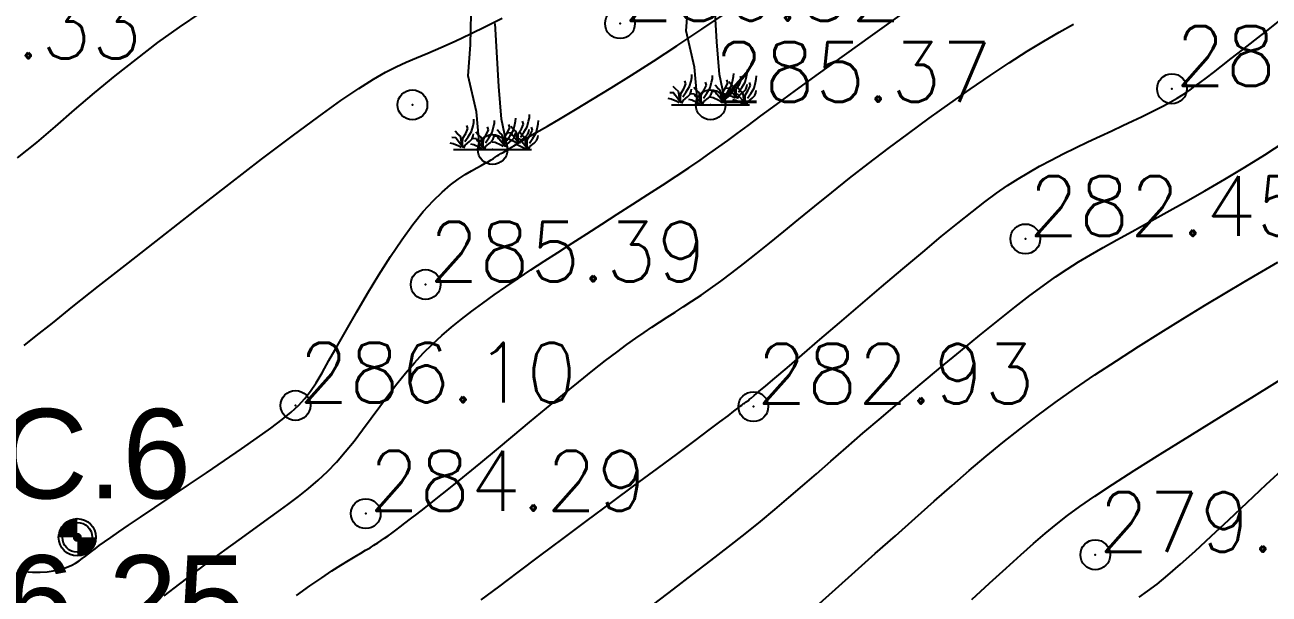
# Model space of a CAD drawing. Header units: millimetres. Extents: x 524954 to 526204, y 9523489 to 9524010.
# Drawn here: x 525978.07 to 525998.93, y 9523720.77 to 9523730.3 of the extents above; entities that cross this region are included whole.
import ezdxf
from ezdxf.enums import TextEntityAlignment as Align

# ---------------------------------------------------------------- set-up
doc = ezdxf.new("R2010")
doc.units = ezdxf.units.MM
doc.header["$PDMODE"] = 32
doc.header["$PDSIZE"] = 0.5
doc.linetypes.add('ACAD_ISO12W100', pattern=[21, 12, -3, 0, -3, 0, -3])
for name, color, linetype in [('Arbre', 34, 'ACAD_ISO12W100'), ('CN_01_00', 3, 'Continuous'), ('CN_02_00', 4, 'Continuous'), ('CN_05_00', 6, 'Continuous'), ('CN_10_00', 1, 'Continuous'), ('TopoAlt', 3, 'Continuous'), ('TopoAlt polygo', 7, 'Continuous'), ('TOPOJIS', 7, 'Continuous'), ('TOPOJIS polygo', 1, 'Continuous'), ('TopoMat polygo', 1, 'Continuous')]:
    doc.layers.add(name, color=color, linetype=linetype)
doc.styles.add('Arial 1.0', font='arial.ttf', dxfattribs={"width": 0.99, "height": 1})
doc.styles.add('Simplex 1.0', font='Simplex.shx', dxfattribs={"width": 0.99, "height": 1})

# ---------------------------------------------------------------- blocks, each defined once
blk = doc.blocks.new('TCPOINT M')
at = {"color": 0}
blk.add_point((0, 0), dxfattribs=at)
at = {"layer": 'TopoAlt', "style": 'Simplex 1.0', "width": 0.99}
blk.add_attdef('ALT', (0.15, 0.15), '', height=1, dxfattribs=at)
blk = doc.blocks.new('v088')
at = {"linetype": 'Continuous'}
for p, q in [((-0.373, 1.752), (-0.352, 2.542)), ((0.102, 1.053), (0.043, 2.109)), ((-0.412, 1.235), (-0.373, 1.752)), ((-0.268, 0.628), (-0.412, 1.235)), ((0.151, 0.506), (0.102, 1.053)), ((-0.213, 0), (-0.268, 0.628)), ((0.256, 0), (0.151, 0.506)), ((-0.654, 0), (0.654, 0))]:
    blk.add_line(p, q, dxfattribs=at)
at = {"color": 3, "linetype": 'Continuous'}
for p, q in [((-0.329, 0.397), (-0.317, 0.454)), ((-0.317, 0.454), (-0.315, 0.507)), ((0.017, 0.377), (0.029, 0.435)), ((0.029, 0.435), (0.031, 0.488)), ((0.286, 0.368), (0.269, 0.418)), ((0.373, 0.416), (0.385, 0.474)), ((0.385, 0.474), (0.387, 0.526)), ((0.481, 0.344), (0.517, 0.426)), ((0.517, 0.426), (0.5, 0.476)), ((0.579, 0.38), (0.603, 0.474)), ((0.603, 0.474), (0.615, 0.531)), ((0.615, 0.531), (0.618, 0.584)), ((0.752, 0.373), (0.765, 0.43)), ((0.765, 0.43), (0.767, 0.483)), ((-0.587, 0.264), (-0.627, 0.308)), ((-0.541, 0.224), (-0.587, 0.264)), ((-0.529, 0.166), (-0.541, 0.224)), ((-0.502, 0.188), (-0.452, 0.267)), ((-0.464, 0.132), (-0.409, 0.214)), ((-0.452, 0.267), (-0.416, 0.349)), ((-0.416, 0.349), (-0.433, 0.399)), ((-0.409, 0.214), (-0.353, 0.303)), ((-0.353, 0.303), (-0.329, 0.397)), ((-0.341, 0.178), (-0.327, 0.226)), ((-0.327, 0.226), (-0.32, 0.26)), ((-0.24, 0.245), (-0.281, 0.288)), ((-0.195, 0.204), (-0.24, 0.245)), ((-0.156, 0.168), (-0.106, 0.248)), ((-0.106, 0.248), (-0.07, 0.329)), ((-0.07, 0.329), (-0.087, 0.38)), ((-0.063, 0.195), (-0.007, 0.284)), ((-0.007, 0.284), (0.017, 0.377)), ((0.019, 0.207), (0.026, 0.24)), ((0.084, 0.216), (0.019, 0.221)), ((0.115, 0.284), (0.075, 0.327)), ((0.106, 0.178), (0.084, 0.216)), ((0.161, 0.243), (0.115, 0.284)), ((0.173, 0.185), (0.161, 0.243)), ((0.2, 0.207), (0.25, 0.286)), ((0.238, 0.151), (0.293, 0.233)), ((0.25, 0.286), (0.286, 0.368)), ((0.315, 0.274), (0.25, 0.279)), ((0.293, 0.233), (0.349, 0.322)), ((0.346, 0.341), (0.305, 0.385)), ((0.337, 0.236), (0.315, 0.274)), ((0.397, 0.163), (0.337, 0.236)), ((0.392, 0.301), (0.346, 0.341)), ((0.349, 0.322), (0.373, 0.416)), ((0.361, 0.197), (0.375, 0.245)), ((0.375, 0.245), (0.382, 0.279)), ((0.404, 0.243), (0.392, 0.301)), ((0.409, 0.175), (0.404, 0.243)), ((0.428, 0.183), (0.43, 0.264)), ((0.43, 0.264), (0.481, 0.344)), ((0.495, 0.24), (0.454, 0.284)), ((0.469, 0.209), (0.524, 0.291)), ((0.474, 0.149), (0.546, 0.209)), ((0.541, 0.2), (0.495, 0.24)), ((0.524, 0.291), (0.579, 0.38)), ((0.546, 0.209), (0.591, 0.255)), ((0.579, 0.163), (0.63, 0.243)), ((0.591, 0.255), (0.606, 0.303)), ((0.606, 0.303), (0.613, 0.337)), ((0.63, 0.243), (0.666, 0.325)), ((0.666, 0.325), (0.649, 0.375)), ((0.673, 0.19), (0.728, 0.279)), ((0.728, 0.279), (0.752, 0.373)), ((0.755, 0.202), (0.762, 0.236)), ((-0.661, 0.096), (-0.712, 0.106)), ((-0.618, 0.197), (-0.683, 0.202)), ((-0.567, 0.053), (-0.661, 0.096)), ((-0.596, 0.159), (-0.618, 0.197)), ((-0.536, 0.087), (-0.596, 0.159)), ((-0.527, 0.031), (-0.567, 0.053)), ((-0.5, 0.031), (-0.536, 0.087)), ((-0.524, 0.099), (-0.529, 0.166)), ((-0.505, 0.106), (-0.502, 0.188)), ((-0.5, 0.036), (-0.505, 0.106)), ((-0.483, 0.022), (-0.459, 0.072)), ((-0.459, 0.072), (-0.387, 0.132)), ((-0.387, 0.132), (-0.341, 0.178)), ((-0.315, 0.077), (-0.365, 0.087)), ((-0.272, 0.178), (-0.337, 0.183)), ((-0.221, 0.034), (-0.315, 0.077)), ((-0.25, 0.139), (-0.272, 0.178)), ((-0.19, 0.067), (-0.25, 0.139)), ((-0.18, 0.012), (-0.221, 0.034)), ((-0.183, 0.147), (-0.195, 0.204)), ((-0.154, 0.012), (-0.19, 0.067)), ((-0.178, 0.079), (-0.183, 0.147)), ((-0.159, 0.087), (-0.156, 0.168)), ((-0.154, 0.017), (-0.159, 0.087)), ((-0.137, 0.002), (-0.113, 0.053)), ((-0.118, 0.113), (-0.063, 0.195)), ((-0.113, 0.053), (-0.041, 0.113)), ((-0.041, 0.113), (0.005, 0.159)), ((0.041, 0.115), (-0.01, 0.125)), ((0.005, 0.159), (0.019, 0.207)), ((0.135, 0.072), (0.041, 0.115)), ((0.166, 0.106), (0.106, 0.178)), ((0.175, 0.05), (0.135, 0.072)), ((0.202, 0.05), (0.166, 0.106)), ((0.178, 0.118), (0.173, 0.185)), ((0.197, 0.125), (0.2, 0.207)), ((0.202, 0.055), (0.197, 0.125)), ((0.219, 0.041), (0.243, 0.091)), ((0.272, 0.173), (0.221, 0.183)), ((0.243, 0.091), (0.315, 0.151)), ((0.365, 0.13), (0.272, 0.173)), ((0.315, 0.151), (0.361, 0.197)), ((0.406, 0.108), (0.365, 0.13)), ((0.421, 0.072), (0.37, 0.082)), ((0.433, 0.108), (0.397, 0.163)), ((0.464, 0.173), (0.399, 0.178)), ((0.514, 0.029), (0.421, 0.072)), ((0.433, 0.113), (0.428, 0.183)), ((0.45, 0.099), (0.474, 0.149)), ((0.486, 0.135), (0.464, 0.173)), ((0.546, 0.063), (0.486, 0.135)), ((0.555, 0.007), (0.514, 0.029)), ((0.553, 0.142), (0.541, 0.2)), ((0.582, 0.007), (0.546, 0.063)), ((0.558, 0.075), (0.553, 0.142)), ((0.577, 0.082), (0.579, 0.163)), ((0.582, 0.012), (0.577, 0.082)), ((0.599, -0.002), (0.623, 0.048)), ((0.618, 0.108), (0.673, 0.19)), ((0.623, 0.048), (0.695, 0.108)), ((0.695, 0.108), (0.74, 0.154)), ((0.74, 0.154), (0.755, 0.202))]:
    blk.add_line(p, q, dxfattribs=at)
blk = doc.blocks.new('TCPOINT polygo')
at = {"color": 0, "const_width": 0.075}
blk.add_lwpolyline([(0, 0.0375, 1), (0, -0.0375, 1)], format="xyb", close=True, dxfattribs=at)
at = {"color": 0}
blk.add_point((0, 0), dxfattribs=at)
at = {"layer": 'TopoAlt polygo', "style": 'Arial 1.0', "width": 0.99}
blk.add_attdef('ALT', (0.15, 0.15), '', height=2, dxfattribs=at)
at = {"layer": 'TopoMat polygo', "style": 'Arial 1.0', "width": 0.99}
blk.add_attdef('MAT', text='', height=2, dxfattribs=at).set_placement((0.15, -2.5), align=Align.TOP_LEFT)
blk = doc.blocks.new('t014')
at = {"color": 0, "const_width": 1.249375}
for points in [[(0, 0.625313, 0.414214), (-0.625313, 0, 1)], [(0, -0.625312, 0.414214), (0.625313, 0, 0.414214)]]:
    blk.add_lwpolyline(points, format="xyb", dxfattribs=at)
at = {"color": 0}
blk.add_circle((0, 0), 1.25, dxfattribs=at)

msp = doc.modelspace()

# ---------------------------------------------------------------- linework, layer by layer
at = {"layer": 'CN_01_00', "flags": 128}
for points, elevation in [([(525978.056, 9523724.934), (525978.261, 9523725.096), (525978.531, 9523725.311), (525978.877, 9523725.586), (525979.307, 9523725.927), (525979.805, 9523726.319), (525980.349, 9523726.746), (525980.917, 9523727.189), (525981.487, 9523727.631), (525982.038, 9523728.054), (525982.549, 9523728.44), (525982.997, 9523728.772), (525983.367, 9523729.037), (525983.667, 9523729.241), (525983.912, 9523729.396), (525984.117, 9523729.514), (525984.295, 9523729.604), (525984.463, 9523729.679), (525984.634, 9523729.751), (525984.823, 9523729.829), (525985.04, 9523729.924), (525985.282, 9523730.034), (525985.54, 9523730.155), (525985.804, 9523730.285), (525986.068, 9523730.419)], 287), ([(525985.72, 9523720.678), (525986.014, 9523720.897), (525986.34, 9523721.141), (525986.702, 9523721.411), (525987.092, 9523721.702), (525987.497, 9523722.003), (525987.904, 9523722.305), (525988.301, 9523722.6), (525988.675, 9523722.878), (525989.013, 9523723.13), (525989.305, 9523723.347), (525989.539, 9523723.522), (525989.72, 9523723.658), (525989.856, 9523723.76), (525989.953, 9523723.834), (525990.019, 9523723.885), (525990.062, 9523723.918), (525990.088, 9523723.938), (525990.105, 9523723.952), (525990.119, 9523723.963), (525990.131, 9523723.972), (525990.142, 9523723.98), (525990.152, 9523723.987), (525990.161, 9523723.994), (525990.17, 9523723.999), (525990.178, 9523724.005), (525990.187, 9523724.01), (525990.197, 9523724.017), (525990.213, 9523724.029), (525990.244, 9523724.054), (525990.296, 9523724.096), (525990.375, 9523724.163), (525990.488, 9523724.259), (525990.643, 9523724.39), (525990.846, 9523724.563), (525991.1, 9523724.781), (525991.397, 9523725.036), (525991.726, 9523725.318), (525992.075, 9523725.616), (525992.431, 9523725.919), (525992.784, 9523726.218), (525993.121, 9523726.501), (525993.431, 9523726.759), (525993.706, 9523726.983), (525993.947, 9523727.176), (525994.163, 9523727.343), (525994.359, 9523727.487), (525994.543, 9523727.614), (525994.719, 9523727.728), (525994.896, 9523727.834), (525995.079, 9523727.937), (525995.273, 9523728.04), (525995.475, 9523728.143), (525995.683, 9523728.245), (525995.89, 9523728.345), (525996.094, 9523728.441), (525996.29, 9523728.532), (525996.473, 9523728.617), (525996.641, 9523728.696), (525996.789, 9523728.766), (525996.92, 9523728.829), (525997.034, 9523728.886), (525997.136, 9523728.938), (525997.227, 9523728.987), (525997.309, 9523729.033), (525997.385, 9523729.078), (525997.458, 9523729.123), (525997.53, 9523729.169), (525997.604, 9523729.219), (525997.683, 9523729.276), (525997.772, 9523729.341), (525997.874, 9523729.417), (525997.992, 9523729.508), (525998.13, 9523729.615), (525998.292, 9523729.741), (525998.479, 9523729.887), (525998.686, 9523730.05), (525998.908, 9523730.224), (525999.138, 9523730.404)], 283), ([(525991.338, 9523720.569), (525991.658, 9523720.853), (525991.989, 9523721.149), (525992.325, 9523721.45), (525992.661, 9523721.751), (525992.991, 9523722.045), (525993.309, 9523722.327), (525993.612, 9523722.592), (525993.901, 9523722.843), (525994.183, 9523723.081), (525994.463, 9523723.311), (525994.746, 9523723.536), (525995.037, 9523723.758), (525995.341, 9523723.981), (525995.663, 9523724.209), (525996.006, 9523724.443), (525996.366, 9523724.681), (525996.736, 9523724.919), (525997.11, 9523725.155), (525997.481, 9523725.385), (525997.842, 9523725.605), (525998.187, 9523725.812), (525998.509, 9523726.002), (525998.804, 9523726.174), (525999.073, 9523726.329)], 281), ([(525996.749, 9523720.724), (525996.888, 9523720.821), (525997.047, 9523720.941), (525997.231, 9523721.09), (525997.443, 9523721.272), (525997.686, 9523721.492), (525997.956, 9523721.743), (525998.249, 9523722.017), (525998.558, 9523722.308), (525998.878, 9523722.608), (525999.205, 9523722.91)], 279)]:
    msp.add_lwpolyline(points, dxfattribs=dict(at, elevation=elevation))
at = {"layer": 'CN_02_00', "flags": 128}
for points, elevation in [([(525977.948, 9523728.078), (525978.27, 9523728.335), (525978.585, 9523728.604), (525978.904, 9523728.881), (525979.237, 9523729.164), (525979.583, 9523729.45), (525979.939, 9523729.732), (525980.3, 9523730.007), (525980.664, 9523730.268), (525981.026, 9523730.512)], 288), ([(525978.054, 9523721.15), (525978.199, 9523721.142), (525978.328, 9523721.141), (525978.443, 9523721.148), (525978.545, 9523721.16), (525978.636, 9523721.178), (525978.718, 9523721.201), (525978.792, 9523721.228), (525978.859, 9523721.259), (525978.92, 9523721.293), (525978.978, 9523721.329), (525979.032, 9523721.368), (525979.084, 9523721.407), (525979.136, 9523721.448), (525979.189, 9523721.489), (525979.248, 9523721.533), (525979.318, 9523721.585), (525979.404, 9523721.646), (525979.511, 9523721.722), (525979.644, 9523721.814), (525979.809, 9523721.927), (525980.01, 9523722.063), (525980.251, 9523722.224), (525980.522, 9523722.406), (525980.814, 9523722.602), (525981.114, 9523722.804), (525981.414, 9523723.008), (525981.701, 9523723.205), (525981.964, 9523723.389), (525982.194, 9523723.553), (525982.382, 9523723.694), (525982.535, 9523723.818), (525982.659, 9523723.933), (525982.765, 9523724.048), (525982.86, 9523724.172), (525982.953, 9523724.313), (525983.053, 9523724.48), (525983.168, 9523724.682), (525983.305, 9523724.925), (525983.461, 9523725.2), (525983.633, 9523725.498), (525983.816, 9523725.809), (525984.006, 9523726.121), (525984.198, 9523726.424), (525984.388, 9523726.707), (525984.573, 9523726.961), (525984.748, 9523727.177), (525984.912, 9523727.357), (525985.065, 9523727.505), (525985.206, 9523727.625), (525985.335, 9523727.721), (525985.452, 9523727.798), (525985.555, 9523727.859), (525985.645, 9523727.909), (525985.721, 9523727.951), (525985.785, 9523727.987), (525985.839, 9523728.018), (525985.884, 9523728.045), (525985.923, 9523728.068), (525985.956, 9523728.089), (525985.987, 9523728.109), (525986.017, 9523728.128), (525986.049, 9523728.148), (525986.085, 9523728.17), (525986.13, 9523728.198), (525986.189, 9523728.234), (525986.265, 9523728.28), (525986.363, 9523728.338), (525986.487, 9523728.411), (525986.641, 9523728.501), (525986.828, 9523728.61), (525987.048, 9523728.739), (525987.301, 9523728.888), (525987.584, 9523729.059), (525987.896, 9523729.25), (525988.237, 9523729.463), (525988.606, 9523729.698), (525989.001, 9523729.955), (525989.419, 9523730.234), (525989.856, 9523730.531)], 286), ([(525982.625, 9523720.751), (525982.849, 9523720.91), (525983.046, 9523721.045), (525983.217, 9523721.16), (525983.365, 9523721.255), (525983.493, 9523721.335), (525983.604, 9523721.402), (525983.699, 9523721.458), (525983.782, 9523721.507), (525983.856, 9523721.55), (525983.922, 9523721.591), (525983.984, 9523721.63), (525984.042, 9523721.669), (525984.099, 9523721.709), (525984.158, 9523721.751), (525984.219, 9523721.796), (525984.286, 9523721.845), (525984.359, 9523721.9), (525984.441, 9523721.962), (525984.535, 9523722.032), (525984.643, 9523722.114), (525984.766, 9523722.209), (525984.909, 9523722.321), (525985.072, 9523722.45), (525985.259, 9523722.6), (525985.472, 9523722.774), (525985.712, 9523722.971), (525985.973, 9523723.187), (525986.249, 9523723.416), (525986.531, 9523723.65), (525986.813, 9523723.884), (525987.088, 9523724.11), (525987.349, 9523724.323), (525987.588, 9523724.515), (525987.801, 9523724.682), (525987.99, 9523724.826), (525988.158, 9523724.95), (525988.31, 9523725.058), (525988.45, 9523725.155), (525988.582, 9523725.243), (525988.71, 9523725.326), (525988.838, 9523725.408), (525988.97, 9523725.493), (525989.107, 9523725.582), (525989.252, 9523725.677), (525989.404, 9523725.779), (525989.565, 9523725.892), (525989.737, 9523726.015), (525989.921, 9523726.151), (525990.117, 9523726.302), (525990.327, 9523726.468), (525990.551, 9523726.649), (525990.79, 9523726.844), (525991.043, 9523727.051), (525991.312, 9523727.27), (525991.595, 9523727.499), (525991.894, 9523727.737), (525992.209, 9523727.982), (525992.539, 9523728.234), (525992.879, 9523728.488), (525993.226, 9523728.742), (525993.573, 9523728.99), (525993.916, 9523729.23), (525994.25, 9523729.458), (525994.569, 9523729.67), (525994.87, 9523729.862), (525995.148, 9523730.031), (525995.405, 9523730.182), (525995.645, 9523730.318)], 284), ([(525988.611, 9523720.606), (525988.941, 9523720.855), (525989.262, 9523721.099), (525989.571, 9523721.335), (525989.866, 9523721.564), (525990.142, 9523721.783), (525990.399, 9523721.991), (525990.642, 9523722.191), (525990.875, 9523722.388), (525991.105, 9523722.586), (525991.339, 9523722.789), (525991.582, 9523723), (525991.839, 9523723.224), (525992.118, 9523723.465), (525992.421, 9523723.725), (525992.743, 9523723.999), (525993.077, 9523724.281), (525993.416, 9523724.565), (525993.752, 9523724.842), (525994.076, 9523725.108), (525994.383, 9523725.356), (525994.663, 9523725.578), (525994.913, 9523725.771), (525995.137, 9523725.937), (525995.344, 9523726.084), (525995.54, 9523726.215), (525995.733, 9523726.337), (525995.931, 9523726.456), (525996.142, 9523726.577), (525996.372, 9523726.706), (525996.629, 9523726.847), (525996.91, 9523727.001), (525997.209, 9523727.166), (525997.524, 9523727.341), (525997.85, 9523727.526), (525998.183, 9523727.72), (525998.519, 9523727.92), (525998.852, 9523728.127), (525999.181, 9523728.34)], 282)]:
    msp.add_lwpolyline(points, dxfattribs=dict(at, elevation=elevation))
at = {"layer": 'CN_05_00', "elevation": 285, "flags": 128}
msp.add_lwpolyline([(525980.406, 9523720.746), (525980.667, 9523720.945), (525980.926, 9523721.14), (525981.178, 9523721.329), (525981.424, 9523721.511), (525981.66, 9523721.683), (525981.883, 9523721.845), (525982.094, 9523721.996), (525982.292, 9523722.137), (525982.478, 9523722.273), (525982.655, 9523722.407), (525982.824, 9523722.541), (525982.985, 9523722.68), (525983.141, 9523722.826), (525983.292, 9523722.983), (525983.441, 9523723.153), (525983.588, 9523723.335), (525983.732, 9523723.524), (525983.876, 9523723.718), (525984.019, 9523723.913), (525984.163, 9523724.107), (525984.307, 9523724.295), (525984.452, 9523724.475), (525984.599, 9523724.645), (525984.749, 9523724.805), (525984.902, 9523724.957), (525985.059, 9523725.102), (525985.221, 9523725.242), (525985.389, 9523725.378), (525985.563, 9523725.513), (525985.745, 9523725.647), (525985.934, 9523725.782), (525986.132, 9523725.919), (525986.338, 9523726.059), (525986.551, 9523726.201), (525986.773, 9523726.346), (525987.004, 9523726.495), (525987.242, 9523726.648), (525987.489, 9523726.806), (525987.743, 9523726.969), (525988.001, 9523727.134), (525988.259, 9523727.3), (525988.512, 9523727.463), (525988.756, 9523727.621), (525988.986, 9523727.771), (525989.198, 9523727.912), (525989.388, 9523728.04), (525989.554, 9523728.154), (525989.705, 9523728.261), (525989.853, 9523728.37), (525990.012, 9523728.487), (525990.192, 9523728.621), (525990.407, 9523728.78), (525990.667, 9523728.972), (525990.987, 9523729.206), (525991.372, 9523729.484), (525991.81, 9523729.799), (525992.283, 9523730.138), (525992.775, 9523730.488)], dxfattribs=at)
at = {"layer": 'CN_10_00', "elevation": 280, "flags": 128}
msp.add_lwpolyline([(525993.941, 9523720.685), (525994.24, 9523720.956), (525994.517, 9523721.206), (525994.765, 9523721.429), (525994.979, 9523721.621), (525995.17, 9523721.787), (525995.354, 9523721.94), (525995.544, 9523722.087), (525995.755, 9523722.241), (525996.002, 9523722.411), (525996.3, 9523722.607), (525996.662, 9523722.84), (525997.099, 9523723.115), (525997.595, 9523723.424), (525998.129, 9523723.755), (525998.68, 9523724.095), (525999.228, 9523724.432)], dxfattribs=at)

# ---------------------------------------------------------------- block references
at = {"layer": 'Arbre'}
for p in [(525989.565, 9523728.967), (525985.911, 9523728.218)]:
    msp.add_blockref('v088', p, dxfattribs=at)
at = {"layer": 'TOPOJIS'}
ref = msp.add_blockref('TCPOINT M', (525988.046, 9523730.325, 286.52), dxfattribs=at)
ref.add_attrib('ALT', '286.52', (525988.096, 9523730.375, 286.52), dxfattribs={"layer": 'TopoAlt', "height": 1, "style": 'Simplex 1.0', "width": 0.99})
ref = msp.add_blockref('TCPOINT M', (525975.319, 9523729.692, 289.33), dxfattribs=at)
ref.add_attrib('ALT', '289.33', (525975.369, 9523729.742, 289.33), dxfattribs={"layer": 'TopoAlt', "height": 1, "style": 'Simplex 1.0', "width": 0.99})
ref = msp.add_blockref('TCPOINT M', (525997.298, 9523729.235, 283.12), dxfattribs=at)
ref.add_attrib('ALT', '283.12', (525997.348, 9523729.285, 283.12), dxfattribs={"layer": 'TopoAlt', "height": 1, "style": 'Simplex 1.0', "width": 0.99})
ref = msp.add_blockref('TCPOINT M', (525989.565, 9523728.967, 285.37), dxfattribs=at)
ref.add_attrib('ALT', '285.37', (525989.615, 9523729.017, 285.37), dxfattribs={"layer": 'TopoAlt', "height": 1, "style": 'Simplex 1.0', "width": 0.99})
for p in [(525984.566, 9523728.966, 286.67), (525985.911, 9523728.218, 286.07)]:
    msp.add_blockref('TCPOINT M', p, dxfattribs=at)
ref = msp.add_blockref('TCPOINT M', (525994.84, 9523726.72, 282.45), dxfattribs=at)
ref.add_attrib('ALT', '282.45', (525994.89, 9523726.77, 282.45), dxfattribs={"layer": 'TopoAlt', "height": 1, "style": 'Simplex 1.0', "width": 0.99})
ref = msp.add_blockref('TCPOINT M', (525984.788, 9523725.958, 285.39), dxfattribs=at)
ref.add_attrib('ALT', '285.39', (525984.838, 9523726.008, 285.39), dxfattribs={"layer": 'TopoAlt', "height": 1, "style": 'Simplex 1.0', "width": 0.99})
ref = msp.add_blockref('TCPOINT M', (525982.606, 9523723.932, 286.1), dxfattribs=at)
ref.add_attrib('ALT', '286.10', (525982.656, 9523723.982, 286.1), dxfattribs={"layer": 'TopoAlt', "height": 1, "style": 'Simplex 1.0', "width": 0.99})
ref = msp.add_blockref('TCPOINT M', (525990.281, 9523723.912, 282.93), dxfattribs=at)
ref.add_attrib('ALT', '282.93', (525990.331, 9523723.962, 282.93), dxfattribs={"layer": 'TopoAlt', "height": 1, "style": 'Simplex 1.0', "width": 0.99})
ref = msp.add_blockref('TCPOINT M', (525983.784, 9523722.12, 284.29), dxfattribs=at)
ref.add_attrib('ALT', '284.29', (525983.834, 9523722.17, 284.29), dxfattribs={"layer": 'TopoAlt', "height": 1, "style": 'Simplex 1.0', "width": 0.99})
ref = msp.add_blockref('TCPOINT M', (525996.013, 9523721.432, 279.49), dxfattribs=at)
ref.add_attrib('ALT', '279.49', (525996.063, 9523721.482, 279.49), dxfattribs={"layer": 'TopoAlt', "height": 1, "style": 'Simplex 1.0', "width": 0.99})
at = {"layer": 'TOPOJIS polygo'}
ref = msp.add_blockref('TCPOINT polygo', (525978.949, 9523721.724, 286.25), dxfattribs=at)
ref.add_attrib('MAT', 'SC.6', (525976.245, 9523722.374, 286.25), dxfattribs={"layer": 'TopoMat polygo', "height": 1.5, "style": 'Arial 1.0', "width": 0.99})
ref.add_attrib('ALT', '286.25', dxfattribs={"layer": 'TopoAlt polygo', "height": 1.5, "style": 'Arial 1.0', "width": 0.99}).set_placement((525975.433, 9523721.423, 286.25), align=Align.TOP_LEFT)
at = {"layer": 'TOPOJIS polygo', "xscale": 0.25, "yscale": 0.25, "zscale": 0.25}
msp.add_blockref('t014', (525978.949, 9523721.724, 286.249), dxfattribs=at)

doc.saveas('drawing.dxf')
